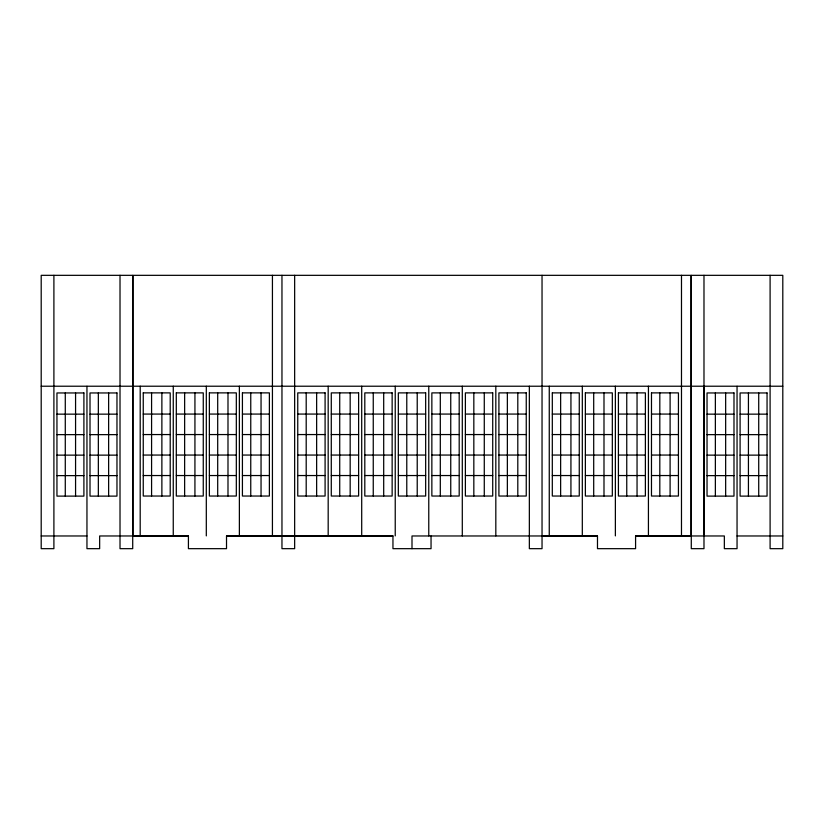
<?xml version="1.0" encoding="UTF-8"?>
<svg xmlns="http://www.w3.org/2000/svg" width="824" height="824" viewBox="0 0 824 824"><rect width="100%" height="100%" fill="white"/><g stroke="black" fill="none" stroke-linecap="round" stroke-linejoin="round"><path stroke-width="1.24" d="M140.193 535.888L140.204 386.219M151.585 496.038L151.585 392.873M161.875 496.038L161.875 392.873M173.256 535.888L173.267 386.219M184.638 496.038L184.648 392.873M194.928 496.038L194.938 392.873M206.309 535.888L206.319 386.219M217.701 496.038L217.701 392.873M227.99 496.038L227.99 392.873M239.372 535.888L239.372 386.219M250.754 496.038L250.764 392.873M261.043 496.038L261.053 392.873M431.045 535.971L431.045 548.671L392.955 548.671L392.955 535.971L272.425 535.888L272.435 275.329M549.258 535.888L549.258 386.219M560.639 496.038L560.65 392.883M570.929 496.038L570.939 392.883M582.311 535.888L582.321 386.219M593.702 496.038L593.702 392.883M603.992 496.038L603.992 392.883M615.374 535.888L615.374 386.219M626.755 496.038L626.755 392.883M637.045 496.038L637.045 392.883M648.426 535.888L648.437 386.219M659.808 496.038L659.818 392.883M670.097 496.038L670.108 392.883M272.425 535.888L226.518 535.971L226.518 548.671L188.418 548.671L188.418 535.971L132.983 535.971L132.983 275.329L691.017 275.329L691.017 535.971L681.479 535.888L681.489 275.329M703.984 386.219L703.984 535.971M132.983 535.971L188.418 535.971M542.038 535.971L597.482 535.971L597.482 548.671L635.582 548.671L635.582 535.971L681.479 535.888M41.2 386.219L132.715 386.229M132.983 386.219L691.017 386.229M691.284 386.219L782.8 386.219M143.252 414.07L170.208 414.07M176.315 414.07L203.27 414.07M209.368 414.07L236.323 414.07M242.421 414.07L269.386 414.07M297.752 414.07L325.089 414.07M331.279 414.07L358.615 414.07M364.805 414.07L392.142 414.07M398.332 414.07L425.668 414.07M431.858 414.07L459.195 414.07M465.385 414.07L492.721 414.07M498.911 414.07L526.248 414.07M552.307 414.07L579.272 414.07M585.37 414.07L612.325 414.07M618.422 414.07L645.377 414.07M651.485 414.07L678.44 414.07M56.949 414.153L83.904 414.153M90.012 414.153L116.967 414.153M707.033 414.153L733.988 414.153M740.096 414.153L767.051 414.153M651.485 434.557L678.44 434.567M56.949 434.639L83.904 434.639M90.012 434.639L116.967 434.639M143.252 434.557L170.208 434.557M176.305 434.557L203.27 434.557M209.368 434.557L236.323 434.557M242.421 434.557L269.376 434.557M297.752 434.557L325.089 434.557M331.279 434.557L358.615 434.557M364.805 434.557L392.142 434.557M398.332 434.557L425.668 434.557M431.858 434.557L459.195 434.557M465.385 434.557L492.721 434.557M498.911 434.557L526.248 434.557M552.307 434.557L579.272 434.567M585.37 434.557L612.325 434.567M618.422 434.557L645.377 434.567M707.033 434.639L733.988 434.639M740.096 434.639L767.051 434.639M56.949 455.136L83.904 455.136M90.012 455.136L116.967 455.136M143.252 455.054L170.208 455.054M176.305 455.054L203.26 455.054M209.368 455.054L236.323 455.054M242.421 455.054L269.376 455.054M297.752 455.054L325.089 455.054M331.279 455.054L358.615 455.054M364.805 455.054L392.142 455.054M398.332 455.054L425.668 455.054M431.858 455.054L459.195 455.054M465.385 455.054L492.721 455.054M498.911 455.054L526.248 455.054M552.307 455.054L579.262 455.054M585.37 455.054L612.325 455.054M618.422 455.054L645.377 455.054M651.485 455.054L678.44 455.054M707.033 455.136L733.988 455.136M740.096 455.136L767.051 455.136M143.252 475.541L170.208 475.541M176.305 475.541L203.26 475.541M209.368 475.541L236.323 475.541M242.421 475.541L269.376 475.541M297.752 475.541L325.089 475.541M331.279 475.541L358.615 475.541M364.805 475.541L392.142 475.541M398.332 475.541L425.668 475.541M431.858 475.541L459.195 475.541M465.385 475.541L492.721 475.541M498.911 475.541L526.248 475.541M552.307 475.541L579.262 475.551M585.37 475.541L612.325 475.551M618.422 475.541L645.377 475.551M651.475 475.541L678.44 475.551M56.949 475.623L83.904 475.623M90.012 475.623L116.967 475.623M707.033 475.623L733.988 475.623M740.096 475.623L767.051 475.623M41.2 535.971L86.953 535.971M132.715 535.971L99.653 535.971L99.653 548.671L86.953 548.671L86.953 386.302M226.518 535.971L392.955 535.971M597.482 535.971L412 535.971L412 548.671M635.582 535.971L691.017 535.971M691.284 535.971L724.347 535.971L724.347 548.671L737.047 548.671L737.047 386.302M737.047 535.971L782.8 535.971M770.1 275.329L770.1 548.671L782.8 548.671L782.8 275.329L691.284 275.329L691.284 548.671L703.984 548.671L703.984 275.329M758.719 392.955L758.719 496.12M748.429 392.955L748.429 496.12M725.656 392.955L725.656 496.12M715.366 392.955L715.366 496.12M542.038 275.329L542.038 548.671L529.348 548.671L529.348 386.219M517.802 392.883L517.802 496.038M507.357 392.883L507.357 496.038M495.821 386.219L495.821 535.888M484.275 392.883L484.275 496.038M473.831 392.883L473.831 496.038M462.295 386.219L462.295 535.888M450.749 392.883L450.749 496.038M440.304 392.883L440.304 496.038M428.768 386.219L428.768 535.888M417.222 392.883L417.222 496.038M406.778 392.883L406.778 496.038M395.232 386.219L395.232 535.888M383.696 392.883L383.696 496.038M373.251 392.883L373.251 496.038M361.705 386.219L361.705 535.888M350.169 392.883L350.169 496.038M339.725 392.883L339.725 496.038M328.179 386.219L328.179 535.888M316.643 392.883L316.643 496.038M306.198 392.883L306.198 496.038M294.652 275.329L294.652 548.671L281.963 548.671L281.963 275.329M120.016 275.329L120.016 548.671L132.715 548.671L132.715 275.329L41.2 275.329L41.2 548.671L53.9 548.671L53.9 275.329M108.634 392.955L108.634 496.12M98.344 392.955L98.344 496.12M75.571 392.955L75.571 496.12M65.281 392.955L65.281 496.12M143.252 392.873L143.252 496.038L170.208 496.038L170.208 392.883L143.252 392.873M176.315 392.873L176.305 496.038L203.26 496.038L203.27 392.883L176.315 392.873M209.368 392.873L209.368 496.038L236.323 496.038L236.323 392.883L209.368 392.873M242.421 392.873L242.421 496.038L269.376 496.038L269.386 392.883L242.421 392.873M552.317 392.883L552.307 496.038L579.262 496.038L579.272 392.883L552.317 392.883M585.37 392.883L585.37 496.038L612.325 496.038L612.325 392.883L585.37 392.883M618.422 392.883L618.422 496.038L645.377 496.038L645.388 392.883L618.422 392.883M651.485 392.883L651.475 496.038L678.43 496.038L678.44 392.883L651.485 392.883M83.904 392.955L56.949 392.955L56.949 496.12L83.904 496.12L83.904 392.955M116.967 392.955L90.012 392.955L90.012 496.12L116.967 496.12L116.967 392.955M325.089 392.883L297.752 392.883L297.752 496.038L325.089 496.038L325.089 392.883M358.615 392.883L331.279 392.883L331.279 496.038L358.615 496.038L358.615 392.883M392.142 392.883L364.805 392.883L364.805 496.038L392.142 496.038L392.142 392.883M425.668 392.883L398.332 392.883L398.332 496.038L425.668 496.038L425.668 392.883M459.195 392.883L431.858 392.883L431.858 496.038L459.195 496.038L459.195 392.883M492.721 392.883L465.385 392.883L465.385 496.038L492.721 496.038L492.721 392.883M526.248 392.883L498.911 392.883L498.911 496.038L526.248 496.038L526.248 392.883M733.988 392.955L707.033 392.955L707.033 496.12L733.988 496.12L733.988 392.955M767.051 392.955L740.096 392.955L740.096 496.12L767.051 496.12L767.051 392.955"/></g></svg>
